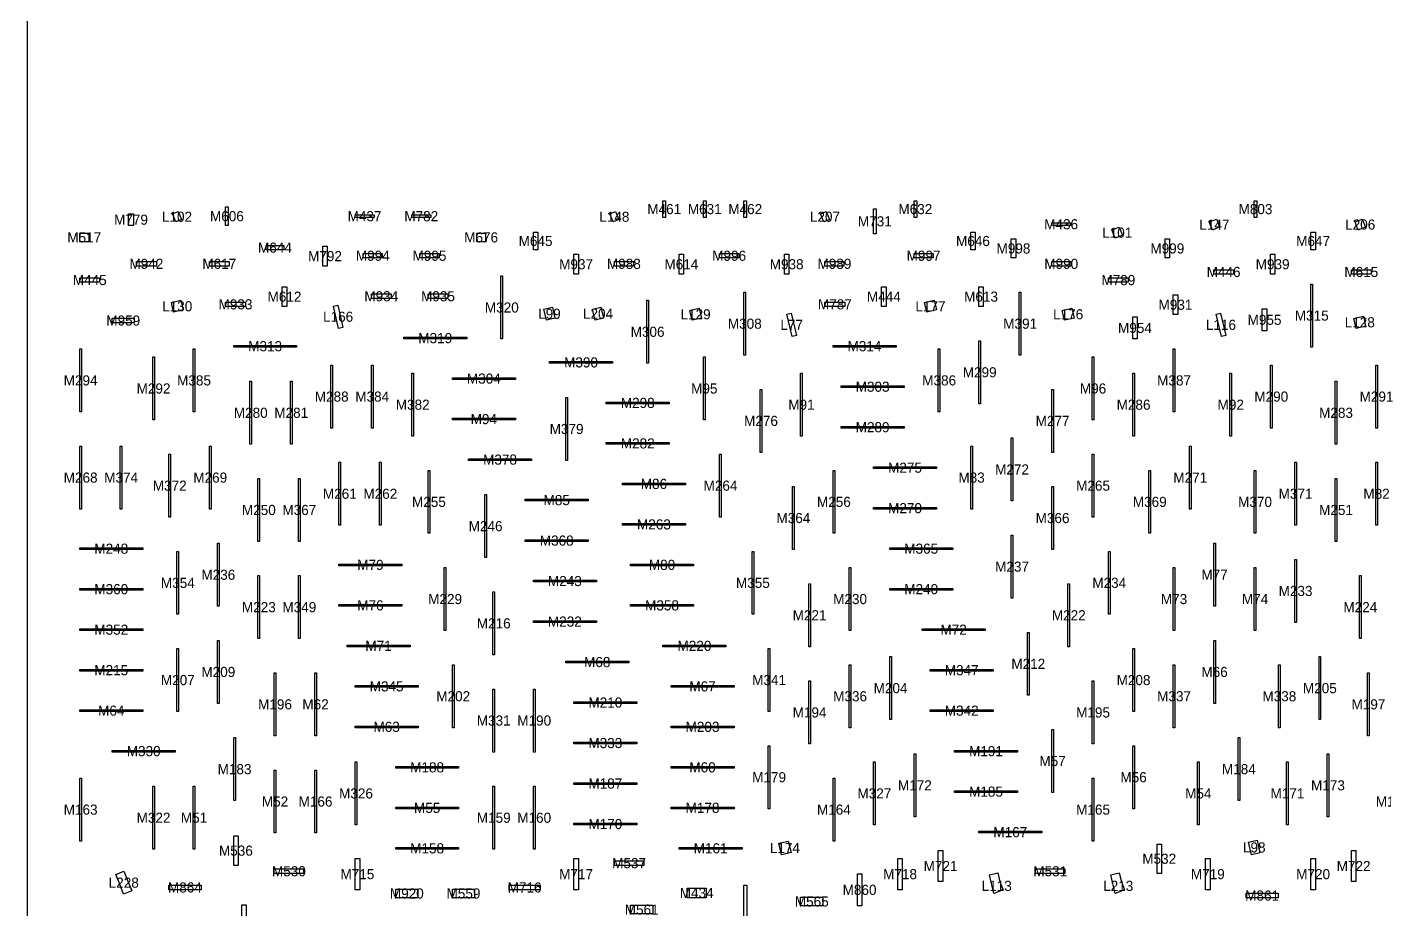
# Model space of a CAD drawing. Header units: millimetres. Extents: x 0 to 600, y 0 to 900.
# Drawn here: x 0 to 335.3, y 232 to 450 of the extents above; entities that cross this region are included whole.
import ezdxf
from ezdxf.enums import TextEntityAlignment as Align

# ---------------------------------------------------------------- set-up
doc = ezdxf.new("R2010")
doc.units = ezdxf.units.MM
for name, color, linetype in [('CORTE', 1, 'Continuous'), ('GRABADO', 5, 'Continuous'), ('HOJA', 8, 'Continuous')]:
    doc.layers.add(name, color=color, linetype=linetype)

msp = doc.modelspace()

# ---------------------------------------------------------------- linework, layer by layer
at = {"layer": 'CORTE'}
for points in [[(157.65, 407.15), (157.65, 403), (157, 403), (157, 407.15), (157.65, 407.15)], [(167, 403), (167, 407.15), (167.65, 407.15), (167.65, 403), (167, 403)], [(177, 403), (177, 407.15), (177.65, 407.15), (177.65, 403), (177, 403)], [(219, 403), (219, 407.15), (219.65, 407.15), (219.65, 403), (219, 403)], [(303.65, 407.15), (303.65, 403), (303, 403), (303, 407.15), (303.65, 407.15)], [(25, 403.92), (26.3, 403.92), (26.3, 401), (25, 401), (25, 403.92)], [(38.11, 402.46), (36.69, 401.9), (36.29, 402.89), (35.9, 403.89), (37.32, 404.46), (37.71, 403.46), (38.11, 402.46)], [(49.65, 401), (49, 401), (49, 405.65), (49.65, 405.65), (49.65, 401)], [(85.65, 403.65), (85.65, 403), (81, 403), (81, 403.65), (85.65, 403.65)], [(99.65, 403.65), (99.65, 403), (95, 403), (95, 403.65), (99.65, 403.65)], [(146.11, 402.46), (144.69, 401.9), (144.29, 402.89), (143.9, 403.89), (145.32, 404.46), (145.71, 403.46), (146.11, 402.46)], [(198.11, 402.46), (196.69, 401.9), (196.29, 402.89), (195.9, 403.89), (197.32, 404.46), (197.71, 403.46), (198.11, 402.46)], [(209, 405.1), (209.65, 405.1), (209.65, 399), (209, 399), (209, 405.1)], [(292.29, 400.89), (291.9, 401.89), (292.78, 402.25), (293.67, 402.6), (294.07, 401.6), (294.46, 400.6), (293.58, 400.25), (292.69, 399.9), (292.29, 400.89)], [(328.29, 400.89), (327.9, 401.89), (328.78, 402.25), (329.67, 402.6), (330.07, 401.6), (330.46, 400.6), (329.58, 400.25), (328.69, 399.9), (328.29, 400.89)], [(13, 397), (13, 399.15), (15.22, 399.15), (15.22, 397), (13, 397)], [(113.22, 399.15), (113.22, 397), (111, 397), (111, 399.15), (113.22, 399.15)], [(125, 399.37), (126.11, 399.37), (126.11, 395), (125, 395), (125, 399.37)], [(234.11, 395), (233, 395), (233, 399.37), (234.11, 399.37), (234.11, 395)], [(257.65, 401.65), (257.65, 401), (253, 401), (253, 401.65), (257.65, 401.65)], [(268.29, 398.89), (267.9, 399.89), (268.78, 400.25), (269.67, 400.6), (270.07, 399.6), (270.46, 398.6), (269.58, 398.25), (268.69, 397.9), (268.29, 398.89)], [(317, 399.37), (318.11, 399.37), (318.11, 395), (317, 395), (317, 399.37)], [(59, 395), (59, 396.11), (63.37, 396.11), (63.37, 395), (59, 395)], [(73, 395.9), (74.11, 395.9), (74.11, 391), (73, 391), (73, 395.9)], [(243, 393), (243, 397.7), (244.11, 397.7), (244.11, 393), (243, 393)], [(281, 397.7), (282.11, 397.7), (282.11, 393), (281, 393), (281, 397.7)], [(87.7, 394.11), (87.7, 393), (83, 393), (83, 394.11), (87.7, 394.11)], [(97, 393), (97, 394.11), (101.7, 394.11), (101.7, 393), (97, 393)], [(136.11, 393.9), (136.11, 389), (135, 389), (135, 393.9), (136.11, 393.9)], [(162.11, 393.9), (162.11, 389), (161, 389), (161, 393.9), (162.11, 393.9)], [(175.7, 394.11), (175.7, 393), (171, 393), (171, 394.11), (175.7, 394.11)], [(187, 389), (187, 393.9), (188.11, 393.9), (188.11, 389), (187, 389)], [(219, 393), (219, 394.11), (223.7, 394.11), (223.7, 393), (219, 393)], [(307, 393.9), (308.11, 393.9), (308.11, 389), (307, 389), (307, 393.9)], [(27, 391), (27, 392.11), (31.9, 392.11), (31.9, 391), (27, 391)], [(49.9, 392.11), (49.9, 391), (45, 391), (45, 392.11), (49.9, 392.11)], [(149.7, 392.11), (149.7, 391), (145, 391), (145, 392.11), (149.7, 392.11)], [(197, 392.11), (201.7, 392.11), (201.7, 391), (197, 391), (197, 392.11)], [(257.7, 392.11), (257.7, 391), (253, 391), (253, 392.11), (257.7, 392.11)], [(297.9, 389), (293, 389), (293, 390.11), (297.9, 390.11), (297.9, 389)], [(331.9, 390.11), (331.9, 389), (327, 389), (327, 390.11), (331.9, 390.11)], [(17.9, 388.11), (17.9, 387), (13, 387), (13, 388.11), (17.9, 388.11)], [(63, 385.9), (64.11, 385.9), (64.11, 381), (63, 381), (63, 385.9)], [(117, 388.55), (117.41, 388.55), (117.41, 373), (117, 373), (117, 388.55)], [(211, 385.9), (212.11, 385.9), (212.11, 381), (211, 381), (211, 385.9)], [(235, 385.9), (236.11, 385.9), (236.11, 381), (235, 381), (235, 385.9)], [(271.9, 388.11), (271.9, 387), (267, 387), (267, 388.11), (271.9, 388.11)], [(317, 386.55), (317.41, 386.55), (317.41, 371), (317, 371), (317, 386.55)], [(36.17, 379.61), (35.61, 381.99), (37.95, 382.54), (38.51, 380.16), (36.17, 379.61)], [(89.9, 383), (85, 383), (85, 384.11), (89.9, 384.11), (89.9, 383)], [(103.9, 384.11), (103.9, 383), (99, 383), (99, 384.11), (103.9, 384.11)], [(153, 382.55), (153.41, 382.55), (153.41, 367), (153, 367), (153, 382.55)], [(177.41, 369), (177, 369), (177, 384.55), (177.41, 384.55), (177.41, 369)], [(222.17, 379.61), (221.61, 381.99), (223.95, 382.54), (224.51, 380.16), (222.17, 379.61)], [(245, 384.55), (245.41, 384.55), (245.41, 369), (245, 369), (245, 384.55)], [(284.11, 379), (283, 379), (283, 383.9), (284.11, 383.9), (284.11, 379)], [(53.9, 382.11), (53.9, 381), (49, 381), (49, 382.11), (53.9, 382.11)], [(76.91, 375.61), (75.61, 381.11), (76.68, 381.36), (77.98, 375.86), (76.91, 375.61)], [(127.61, 380.36), (129.69, 380.85), (130.34, 378.1), (128.26, 377.61), (127.61, 380.36)], [(139.61, 380.36), (141.69, 380.85), (142.34, 378.1), (140.26, 377.61), (139.61, 380.36)], [(164.18, 377.61), (163.61, 380.01), (165.95, 380.57), (166.51, 378.16), (164.18, 377.61)], [(188.91, 373.61), (187.61, 379.11), (188.68, 379.36), (189.98, 373.86), (188.91, 373.61)], [(201.9, 382.11), (201.9, 381), (197, 381), (197, 382.11), (201.9, 382.11)], [(256.18, 377.61), (255.61, 380.01), (257.95, 380.57), (258.51, 378.16), (256.18, 377.61)], [(294.91, 373.61), (293.61, 379.11), (294.68, 379.36), (295.98, 373.86), (294.91, 373.61)], [(306.11, 375), (305, 375), (305, 380.45), (306.11, 380.45), (306.11, 375)], [(26.45, 378.11), (26.45, 377), (21, 377), (21, 378.11), (26.45, 378.11)], [(273, 378.45), (274.11, 378.45), (274.11, 373), (273, 373), (273, 378.45)], [(328.19, 375.61), (327.61, 378.06), (329.95, 378.61), (330.52, 376.16), (328.19, 375.61)], [(108.55, 373.41), (108.55, 373), (93, 373), (93, 373.41), (108.55, 373.41)], [(235.41, 357), (235, 357), (235, 372.55), (235.41, 372.55), (235.41, 357)], [(13.41, 355), (13, 355), (13, 370.55), (13.41, 370.55), (13.41, 355)], [(41, 370.55), (41.41, 370.55), (41.41, 355), (41, 355), (41, 370.55)], [(51, 371), (51, 371.41), (66.55, 371.41), (66.55, 371), (51, 371)], [(214.55, 371.41), (214.55, 371), (199, 371), (199, 371.41), (214.55, 371.41)], [(225.41, 355), (225, 355), (225, 370.55), (225.41, 370.55), (225.41, 355)], [(283, 370.55), (283.41, 370.55), (283.41, 355), (283, 355), (283, 370.55)], [(31.41, 353), (31, 353), (31, 368.55), (31.41, 368.55), (31.41, 353)], [(75, 366.55), (75.41, 366.55), (75.41, 351), (75, 351), (75, 366.55)], [(85.41, 366.55), (85.41, 351), (85, 351), (85, 366.55), (85.41, 366.55)], [(144.55, 367.41), (144.55, 367), (129, 367), (129, 367.41), (144.55, 367.41)], [(167.41, 353), (167, 353), (167, 368.55), (167.41, 368.55), (167.41, 353)], [(263.41, 353), (263, 353), (263, 368.55), (263.41, 368.55), (263.41, 353)], [(307.41, 366.55), (307.41, 351), (307, 351), (307, 366.55), (307.41, 366.55)], [(333, 366.55), (333.41, 366.55), (333.41, 351), (333, 351), (333, 366.55)], [(55, 362.55), (55.41, 362.55), (55.41, 347), (55, 347), (55, 362.55)], [(65.41, 347), (65, 347), (65, 362.55), (65.41, 362.55), (65.41, 347)], [(95.41, 364.55), (95.41, 349), (95, 349), (95, 364.55), (95.41, 364.55)], [(105, 363), (105, 363.41), (120.55, 363.41), (120.55, 363), (105, 363)], [(191, 349), (191, 364.55), (191.41, 364.55), (191.41, 349), (191, 349)], [(273, 364.55), (273.41, 364.55), (273.41, 349), (273, 349), (273, 364.55)], [(297.41, 349), (297, 349), (297, 364.55), (297.41, 364.55), (297.41, 349)], [(323.41, 347), (323, 347), (323, 362.55), (323.41, 362.55), (323.41, 347)], [(181.41, 345), (181, 345), (181, 360.55), (181.41, 360.55), (181.41, 345)], [(201, 361), (201, 361.41), (216.55, 361.41), (216.55, 361), (201, 361)], [(253, 360.55), (253.41, 360.55), (253.41, 345), (253, 345), (253, 360.55)], [(133, 358.55), (133.41, 358.55), (133.41, 343), (133, 343), (133, 358.55)], [(158.55, 357.41), (158.55, 357), (143, 357), (143, 357.41), (158.55, 357.41)], [(120.55, 353.41), (120.55, 353), (105, 353), (105, 353.41), (120.55, 353.41)], [(216.55, 351), (201, 351), (201, 351.41), (216.55, 351.41), (216.55, 351)], [(13.41, 346.55), (13.41, 331), (13, 331), (13, 346.55), (13.41, 346.55)], [(23.41, 346.55), (23.41, 331), (23, 331), (23, 346.55), (23.41, 346.55)], [(45.41, 331), (45, 331), (45, 346.55), (45.41, 346.55), (45.41, 331)], [(143, 347), (143, 347.41), (158.55, 347.41), (158.55, 347), (143, 347)], [(233.41, 331), (233, 331), (233, 346.55), (233.41, 346.55), (233.41, 331)], [(243.41, 333), (243, 333), (243, 348.55), (243.41, 348.55), (243.41, 333)], [(287, 346.55), (287.41, 346.55), (287.41, 331), (287, 331), (287, 346.55)], [(35, 329), (35, 344.55), (35.41, 344.55), (35.41, 329), (35, 329)], [(77, 342.55), (77.41, 342.55), (77.41, 327), (77, 327), (77, 342.55)], [(87.41, 327), (87, 327), (87, 342.55), (87.41, 342.55), (87.41, 327)], [(109, 343), (109, 343.41), (124.55, 343.41), (124.55, 343), (109, 343)], [(171, 329), (171, 344.55), (171.41, 344.55), (171.41, 329), (171, 329)], [(263, 329), (263, 344.55), (263.41, 344.55), (263.41, 329), (263, 329)], [(313, 342.55), (313.41, 342.55), (313.41, 327), (313, 327), (313, 342.55)], [(333.41, 327), (333, 327), (333, 342.55), (333.41, 342.55), (333.41, 327)], [(99, 325), (99, 340.55), (99.41, 340.55), (99.41, 325), (99, 325)], [(199.41, 325), (199, 325), (199, 340.55), (199.41, 340.55), (199.41, 325)], [(224.55, 341.41), (224.55, 341), (209, 341), (209, 341.41), (224.55, 341.41)], [(277.41, 340.55), (277.41, 325), (277, 325), (277, 340.55), (277.41, 340.55)], [(303, 340.55), (303.41, 340.55), (303.41, 325), (303, 325), (303, 340.55)], [(57.41, 338.55), (57.41, 323), (57, 323), (57, 338.55), (57.41, 338.55)], [(67, 338.55), (67.41, 338.55), (67.41, 323), (67, 323), (67, 338.55)], [(147, 337), (147, 337.41), (162.55, 337.41), (162.55, 337), (147, 337)], [(189.41, 321), (189, 321), (189, 336.55), (189.41, 336.55), (189.41, 321)], [(253.41, 321), (253, 321), (253, 336.55), (253.41, 336.55), (253.41, 321)], [(323, 338.55), (323.41, 338.55), (323.41, 323), (323, 323), (323, 338.55)], [(113, 334.55), (113.41, 334.55), (113.41, 319), (113, 319), (113, 334.55)], [(123, 333), (123, 333.41), (138.55, 333.41), (138.55, 333), (123, 333)], [(224.55, 331.41), (224.55, 331), (209, 331), (209, 331.41), (224.55, 331.41)], [(147, 327), (147, 327.41), (162.55, 327.41), (162.55, 327), (147, 327)], [(47.41, 307), (47, 307), (47, 322.55), (47.41, 322.55), (47.41, 307)], [(138.55, 323.41), (138.55, 323), (123, 323), (123, 323.41), (138.55, 323.41)], [(243.41, 309), (243, 309), (243, 324.55), (243.41, 324.55), (243.41, 309)], [(293, 322.55), (293.41, 322.55), (293.41, 307), (293, 307), (293, 322.55)], [(13, 321), (13, 321.41), (28.55, 321.41), (28.55, 321), (13, 321)], [(37.41, 305), (37, 305), (37, 320.55), (37.41, 320.55), (37.41, 305)], [(179, 320.55), (179.41, 320.55), (179.41, 305), (179, 305), (179, 320.55)], [(213, 321), (213, 321.41), (228.55, 321.41), (228.55, 321), (213, 321)], [(267, 320.55), (267.41, 320.55), (267.41, 305), (267, 305), (267, 320.55)], [(313.41, 303), (313, 303), (313, 318.55), (313.41, 318.55), (313.41, 303)], [(77, 317), (77, 317.41), (92.55, 317.41), (92.55, 317), (77, 317)], [(103, 316.55), (103.41, 316.55), (103.41, 301), (103, 301), (103, 316.55)], [(164.55, 317.41), (164.55, 317), (149, 317), (149, 317.41), (164.55, 317.41)], [(203.41, 301), (203, 301), (203, 316.55), (203.41, 316.55), (203.41, 301)], [(283.41, 301), (283, 301), (283, 316.55), (283.41, 316.55), (283.41, 301)], [(303, 316.55), (303.41, 316.55), (303.41, 301), (303, 301), (303, 316.55)], [(57.41, 299), (57, 299), (57, 314.55), (57.41, 314.55), (57.41, 299)], [(67.41, 299), (67, 299), (67, 314.55), (67.41, 314.55), (67.41, 299)], [(125, 313), (125, 313.41), (140.55, 313.41), (140.55, 313), (125, 313)], [(193.41, 297), (193, 297), (193, 312.55), (193.41, 312.55), (193.41, 297)], [(257.41, 297), (257, 297), (257, 312.55), (257.41, 312.55), (257.41, 297)], [(329, 314.55), (329.41, 314.55), (329.41, 299), (329, 299), (329, 314.55)], [(13, 311), (13, 311.41), (28.55, 311.41), (28.55, 311), (13, 311)], [(115.41, 310.55), (115.41, 295), (115, 295), (115, 310.55), (115.41, 310.55)], [(213, 311.41), (228.55, 311.41), (228.55, 311), (213, 311), (213, 311.41)], [(77, 307), (77, 307.41), (92.55, 307.41), (92.55, 307), (77, 307)], [(164.55, 307.41), (164.55, 307), (149, 307), (149, 307.41), (164.55, 307.41)], [(125, 303), (125, 303.41), (140.55, 303.41), (140.55, 303), (125, 303)], [(28.55, 301.41), (28.55, 301), (13, 301), (13, 301.41), (28.55, 301.41)], [(47, 283), (47, 298.55), (47.41, 298.55), (47.41, 283), (47, 283)], [(221, 301), (221, 301.41), (236.55, 301.41), (236.55, 301), (221, 301)], [(247.41, 300.55), (247.41, 285), (247, 285), (247, 300.55), (247.41, 300.55)], [(293.41, 298.55), (293.41, 283), (293, 283), (293, 298.55), (293.41, 298.55)], [(37, 296.55), (37.41, 296.55), (37.41, 281), (37, 281), (37, 296.55)], [(94.55, 297.41), (94.55, 297), (79, 297), (79, 297.41), (94.55, 297.41)], [(172.55, 297.41), (172.55, 297), (157, 297), (157, 297.41), (172.55, 297.41)], [(183, 296.55), (183.41, 296.55), (183.41, 281), (183, 281), (183, 296.55)], [(273, 296.55), (273.41, 296.55), (273.41, 281), (273, 281), (273, 296.55)], [(105.41, 277), (105, 277), (105, 292.55), (105.41, 292.55), (105.41, 277)], [(148.55, 293), (133, 293), (133, 293.41), (148.55, 293.41), (148.55, 293)], [(203.41, 277), (203, 277), (203, 292.55), (203.41, 292.55), (203.41, 277)], [(213, 294.55), (213.41, 294.55), (213.41, 279), (213, 279), (213, 294.55)], [(283, 292.55), (283.41, 292.55), (283.41, 277), (283, 277), (283, 292.55)], [(309, 292.55), (309.41, 292.55), (309.41, 277), (309, 277), (309, 292.55)], [(319.41, 279), (319, 279), (319, 294.55), (319.41, 294.55), (319.41, 279)], [(28.55, 291), (13, 291), (13, 291.41), (28.55, 291.41), (28.55, 291)], [(61.41, 275), (61, 275), (61, 290.55), (61.41, 290.55), (61.41, 275)], [(71.41, 290.55), (71.41, 275), (71, 275), (71, 290.55), (71.41, 290.55)], [(193, 273), (193, 288.55), (193.41, 288.55), (193.41, 273), (193, 273)], [(238.55, 291), (223, 291), (223, 291.41), (238.55, 291.41), (238.55, 291)], [(263, 273), (263, 288.55), (263.41, 288.55), (263.41, 273), (263, 273)], [(331, 290.55), (331.41, 290.55), (331.41, 275), (331, 275), (331, 290.55)], [(96.55, 287), (81, 287), (81, 287.41), (96.55, 287.41), (96.55, 287)], [(115.41, 271), (115, 271), (115, 286.55), (115.41, 286.55), (115.41, 271)], [(125, 271), (125, 286.55), (125.41, 286.55), (125.41, 271), (125, 271)], [(174.55, 287), (159, 287), (159, 287.41), (174.55, 287.41), (174.55, 287)], [(135, 283.41), (150.55, 283.41), (150.55, 283), (135, 283), (135, 283.41)], [(28.55, 281.41), (28.55, 281), (13, 281), (13, 281.41), (28.55, 281.41)], [(223, 281), (223, 281.41), (238.55, 281.41), (238.55, 281), (223, 281)], [(96.55, 277.41), (96.55, 277), (81, 277), (81, 277.41), (96.55, 277.41)], [(159, 277), (159, 277.41), (174.55, 277.41), (174.55, 277), (159, 277)], [(253, 276.55), (253.41, 276.55), (253.41, 261), (253, 261), (253, 276.55)], [(51.41, 259), (51, 259), (51, 274.55), (51.41, 274.55), (51.41, 259)], [(150.55, 273.41), (150.55, 273), (135, 273), (135, 273.41), (150.55, 273.41)], [(183.41, 272.55), (183.41, 257), (183, 257), (183, 272.55), (183.41, 272.55)], [(273.41, 257), (273, 257), (273, 272.55), (273.41, 272.55), (273.41, 257)], [(299, 274.55), (299.41, 274.55), (299.41, 259), (299, 259), (299, 274.55)], [(21, 271), (21, 271.41), (36.55, 271.41), (36.55, 271), (21, 271)], [(81, 268.55), (81.41, 268.55), (81.41, 253), (81, 253), (81, 268.55)], [(209, 268.55), (209.41, 268.55), (209.41, 253), (209, 253), (209, 268.55)], [(219, 270.55), (219.41, 270.55), (219.41, 255), (219, 255), (219, 270.55)], [(244.55, 271.41), (244.55, 271), (229, 271), (229, 271.41), (244.55, 271.41)], [(289.41, 253), (289, 253), (289, 268.55), (289.41, 268.55), (289.41, 253)], [(311, 268.55), (311.41, 268.55), (311.41, 253), (311, 253), (311, 268.55)], [(321, 270.55), (321.41, 270.55), (321.41, 255), (321, 255), (321, 270.55)], [(61, 266.55), (61.41, 266.55), (61.41, 251), (61, 251), (61, 266.55)], [(71, 266.55), (71.41, 266.55), (71.41, 251), (71, 251), (71, 266.55)], [(91, 267), (91, 267.41), (106.55, 267.41), (106.55, 267), (91, 267)], [(159, 267), (159, 267.41), (174.55, 267.41), (174.55, 267), (159, 267)], [(13, 264.55), (13.41, 264.55), (13.41, 249), (13, 249), (13, 264.55)], [(31.41, 262.55), (31.41, 247), (31, 247), (31, 262.55), (31.41, 262.55)], [(41.41, 262.55), (41.41, 247), (41, 247), (41, 262.55), (41.41, 262.55)], [(115, 247), (115, 262.55), (115.41, 262.55), (115.41, 247), (115, 247)], [(125, 247), (125, 262.55), (125.41, 262.55), (125.41, 247), (125, 247)], [(135, 263), (135, 263.41), (150.55, 263.41), (150.55, 263), (135, 263)], [(199, 264.55), (199.41, 264.55), (199.41, 249), (199, 249), (199, 264.55)], [(263.41, 249), (263, 249), (263, 264.55), (263.41, 264.55), (263.41, 249)], [(229, 261.41), (244.55, 261.41), (244.55, 261), (229, 261), (229, 261.41)], [(106.55, 257), (91, 257), (91, 257.41), (106.55, 257.41), (106.55, 257)], [(159, 257), (159, 257.41), (174.55, 257.41), (174.55, 257), (159, 257)], [(135, 253), (135, 253.41), (150.55, 253.41), (150.55, 253), (135, 253)], [(52.11, 243), (51, 243), (51, 250.27), (52.11, 250.27), (52.11, 243)], [(186.28, 245.61), (185.61, 248.46), (187.95, 249.01), (188.62, 246.16), (186.28, 245.61)], [(235, 251), (235, 251.41), (250.55, 251.41), (250.55, 251), (235, 251)], [(280.11, 241), (279, 241), (279, 248.27), (280.11, 248.27), (280.11, 241)], [(302.36, 245.61), (301.61, 248.77), (303.69, 249.26), (304.43, 246.1), (302.36, 245.61)], [(91, 247), (91, 247.41), (106.55, 247.41), (106.55, 247), (91, 247)], [(176.55, 247.41), (176.55, 247), (161, 247), (161, 247.41), (176.55, 247.41)], [(225, 239), (225, 246.68), (226.11, 246.68), (226.11, 239), (225, 239)], [(327, 246.68), (328.11, 246.68), (328.11, 239), (327, 239), (327, 246.68)], [(22.86, 238.33), (21.9, 240.77), (23.89, 241.56), (24.86, 239.12), (25.83, 236.69), (23.83, 235.9), (22.86, 238.33)], [(61, 241), (61, 242.11), (68.27, 242.11), (68.27, 241), (61, 241)], [(82.11, 244.68), (82.11, 237), (81, 237), (81, 244.68), (82.11, 244.68)], [(135, 244.68), (136.11, 244.68), (136.11, 237), (135, 237), (135, 244.68)], [(152.27, 244.11), (152.27, 243), (145, 243), (145, 244.11), (152.27, 244.11)], [(215, 244.68), (216.11, 244.68), (216.11, 237), (215, 237), (215, 244.68)], [(249, 241), (249, 242.11), (256.27, 242.11), (256.27, 241), (249, 241)], [(291, 244.68), (292.11, 244.68), (292.11, 237), (291, 237), (291, 244.68)], [(317, 244.68), (318.11, 244.68), (318.11, 237), (317, 237), (317, 244.68)], [(42.93, 237), (35, 237), (35, 238.11), (42.93, 238.11), (42.93, 237)], [(119, 238.11), (126.68, 238.11), (126.68, 237), (119, 237), (119, 238.11)], [(177, 238.11), (177.71, 238.11), (177.71, 221), (177, 221), (177, 238.11)], [(205, 233), (205, 240.93), (206.11, 240.93), (206.11, 233), (205, 233)], [(238.69, 236.07), (237.61, 240.65), (239.69, 241.14), (240.21, 238.9), (240.98, 236.98), (238.69, 236.07)], [(268.69, 236.07), (267.61, 240.65), (269.69, 241.14), (270.21, 238.9), (270.98, 236.98), (268.69, 236.07)], [(96.5, 235), (91, 235), (91, 237.15), (96.5, 237.15), (96.5, 235)], [(105, 237.15), (110.5, 237.15), (110.5, 235), (105, 235), (105, 237.15)], [(163, 235), (163, 237.4), (167.65, 237.4), (167.65, 235), (163, 235)], [(191, 235.15), (196.5, 235.15), (196.5, 233), (191, 233), (191, 235.15)], [(308.93, 236.11), (308.93, 235), (301, 235), (301, 236.11), (308.93, 236.11)], [(54.11, 233.24), (54.11, 217), (53, 217), (53, 233.24), (54.11, 233.24)], [(154.5, 233.15), (154.5, 231), (149, 231), (149, 233.15), (154.5, 233.15)]]:
    msp.add_lwpolyline(points, close=True, dxfattribs=at)
at = {"layer": 'HOJA'}
msp.add_lwpolyline([(0, 0), (600, 0), (600, 900), (0, 900)], close=True, dxfattribs=at)

# ---------------------------------------------------------------- texts
at = {"layer": 'GRABADO'}
for s, p in [('M461', (157.32, 405.07)), ('M631', (167.32, 405.07)), ('M462', (177.32, 405.07)), ('M632', (219.32, 405.07)), ('M803', (303.32, 405.07)), ('M779', (25.65, 402.46)), ('L102', (37, 403.18)), ('M606', (49.33, 403.32)), ('M437', (83.32, 403.32)), ('M782', (97.32, 403.32)), ('L148', (145, 403.18)), ('L207', (197, 403.18)), ('M731', (209.32, 402.05)), ('M436', (255.32, 401.33)), ('L147', (293.18, 401.25)), ('L206', (329.18, 401.25)), ('M517', (14.11, 398.08)), ('M676', (112.11, 398.08)), ('L101', (269.18, 399.25)), ('M644', (61.19, 395.55)), ('M645', (125.55, 397.19)), ('M646', (233.55, 397.19)), ('M998', (243.55, 395.35)), ('M999', (281.55, 395.35)), ('M647', (317.55, 397.19)), ('M942', (29.45, 391.55)), ('M617', (47.45, 391.55)), ('M792', (73.55, 393.45)), ('M994', (85.35, 393.55)), ('M995', (99.35, 393.55)), ('M937', (135.55, 391.45)), ('M988', (147.35, 391.55)), ('M614', (161.55, 391.45)), ('M996', (173.35, 393.55)), ('M938', (187.55, 391.45)), ('M989', (199.35, 391.55)), ('M997', (221.35, 393.55)), ('M990', (255.35, 391.55)), ('M939', (307.55, 391.45)), ('M446', (295.45, 389.55)), ('M615', (329.45, 389.55)), ('M445', (15.45, 387.55)), ('M789', (269.45, 387.55)), ('L130', (37.06, 381.07)), ('M933', (51.45, 381.55)), ('M612', (63.55, 383.45)), ('M934', (87.45, 383.55)), ('M935', (101.45, 383.55)), ('M787', (199.45, 381.55)), ('M444', (211.55, 383.45)), ('L177', (223.06, 381.07)), ('M613', (235.55, 383.45)), ('M931', (283.55, 381.45)), ('L166', (76.79, 378.49)), ('M320', (117.21, 380.77)), ('L99', (128.97, 379.23)), ('L204', (140.97, 379.23)), ('L129', (165.06, 379.09)), ('L176', (257.06, 379.09)), ('M955', (305.55, 377.73)), ('M315', (317.21, 378.77)), ('M959', (23.73, 377.55)), ('M306', (153.21, 374.77)), ('M308', (177.21, 376.77)), ('L77', (188.79, 376.49)), ('M391', (245.21, 376.77)), ('M954', (273.55, 375.73)), ('L116', (294.79, 376.49)), ('L128', (329.07, 377.11)), ('M313', (58.77, 371.21)), ('M319', (100.77, 373.21)), ('M314', (206.77, 371.21)), ('M390', (136.77, 367.21)), ('M299', (235.21, 364.77)), ('M294', (13.21, 362.77)), ('M385', (41.21, 362.77)), ('M304', (112.77, 363.21)), ('M303', (208.77, 361.21)), ('M386', (225.21, 362.77)), ('M387', (283.21, 362.77)), ('M292', (31.21, 360.77)), ('M288', (75.21, 358.77)), ('M384', (85.21, 358.77)), ('M95', (167.21, 360.77)), ('M96', (263.21, 360.77)), ('M290', (307.21, 358.77)), ('M291', (333.21, 358.77)), ('M280', (55.21, 354.77)), ('M281', (65.21, 354.77)), ('M382', (95.21, 356.77)), ('M298', (150.77, 357.21)), ('M91', (191.21, 356.77)), ('M286', (273.21, 356.77)), ('M92', (297.21, 356.77)), ('M283', (323.21, 354.77)), ('M94', (112.77, 353.21)), ('M379', (133.21, 350.77)), ('M276', (181.21, 352.77)), ('M289', (208.77, 351.21)), ('M277', (253.21, 352.77)), ('M282', (150.77, 347.21)), ('M378', (116.77, 343.21)), ('M275', (216.77, 341.21)), ('M272', (243.21, 340.77)), ('M268', (13.21, 338.77)), ('M374', (23.21, 338.77)), ('M269', (45.21, 338.77)), ('M83', (233.21, 338.77)), ('M271', (287.21, 338.77)), ('M372', (35.21, 336.77)), ('M261', (77.21, 334.77)), ('M262', (87.21, 334.77)), ('M86', (154.77, 337.21)), ('M264', (171.21, 336.77)), ('M265', (263.21, 336.77)), ('M371', (313.21, 334.77)), ('M82', (333.21, 334.77)), ('M250', (57.21, 330.77)), ('M367', (67.21, 330.77)), ('M255', (99.21, 332.77)), ('M85', (130.77, 333.21)), ('M256', (199.21, 332.77)), ('M270', (216.77, 331.21)), ('M369', (277.21, 332.77)), ('M370', (303.21, 332.77)), ('M251', (323.21, 330.77)), ('M364', (189.21, 328.77)), ('M366', (253.21, 328.77)), ('M246', (113.21, 326.77)), ('M263', (154.77, 327.21)), ('M248', (20.77, 321.21)), ('M368', (130.77, 323.21)), ('M365', (220.77, 321.21)), ('M236', (47.21, 314.77)), ('M79', (84.77, 317.21)), ('M80', (156.77, 317.21)), ('M237', (243.21, 316.77)), ('M77', (293.21, 314.77)), ('M360', (20.77, 311.21)), ('M354', (37.21, 312.77)), ('M243', (132.77, 313.21)), ('M355', (179.21, 312.77)), ('M240', (220.77, 311.21)), ('M234', (267.21, 312.77)), ('M233', (313.21, 310.77)), ('M76', (84.77, 307.21)), ('M229', (103.21, 308.77)), ('M358', (156.77, 307.21)), ('M230', (203.21, 308.77)), ('M73', (283.21, 308.77)), ('M74', (303.21, 308.77)), ('M223', (57.21, 306.77)), ('M349', (67.21, 306.77)), ('M221', (193.21, 304.77)), ('M222', (257.21, 304.77)), ('M224', (329.21, 306.77)), ('M352', (20.77, 301.21)), ('M216', (115.21, 302.77)), ('M232', (132.77, 303.21)), ('M72', (228.77, 301.21)), ('M71', (86.77, 297.21)), ('M220', (164.77, 297.21)), ('M215', (20.77, 291.21)), ('M209', (47.21, 290.77)), ('M68', (140.77, 293.21)), ('M347', (230.77, 291.21)), ('M212', (247.21, 292.77)), ('M66', (293.21, 290.77)), ('M207', (37.21, 288.77)), ('M345', (88.77, 287.21)), ('M67', (166.77, 287.21)), ('M341', (183.21, 288.77)), ('M208', (273.21, 288.77)), ('M202', (105.21, 284.77)), ('M336', (203.21, 284.77)), ('M204', (213.21, 286.77)), ('M337', (283.21, 284.77)), ('M338', (309.21, 284.77)), ('M205', (319.21, 286.77)), ('M64', (20.77, 281.21)), ('M196', (61.21, 282.77)), ('M62', (71.21, 282.77)), ('M210', (142.77, 283.21)), ('M194', (193.21, 280.77)), ('M342', (230.77, 281.21)), ('M195', (263.21, 280.77)), ('M197', (331.21, 282.77)), ('M63', (88.77, 277.21)), ('M331', (115.21, 278.77)), ('M190', (125.21, 278.77)), ('M203', (166.77, 277.21)), ('M330', (28.77, 271.21)), ('M333', (142.77, 273.21)), ('M191', (236.77, 271.21)), ('M188', (98.77, 267.21)), ('M60', (166.77, 267.21)), ('M57', (253.21, 268.77)), ('M183', (51.21, 266.77)), ('M179', (183.21, 264.77)), ('M56', (273.21, 264.77)), ('M184', (299.21, 266.77)), ('M326', (81.21, 260.77)), ('M187', (142.77, 263.21)), ('M327', (209.21, 260.77)), ('M172', (219.21, 262.77)), ('M185', (236.77, 261.21)), ('M54', (289.21, 260.77)), ('M171', (311.21, 260.77)), ('M173', (321.21, 262.77)), ('M52', (61.21, 258.77)), ('M166', (71.21, 258.77)), ('M55', (98.77, 257.21)), ('M178', (166.77, 257.21)), ('M168', (337.21, 258.77)), ('M163', (13.21, 256.77)), ('M322', (31.21, 254.77)), ('M51', (41.21, 254.77)), ('M159', (115.21, 254.77)), ('M160', (125.21, 254.77)), ('M164', (199.21, 256.77)), ('M165', (263.21, 256.77)), ('M170', (142.77, 253.21)), ('M167', (242.77, 251.21)), ('M158', (98.77, 247.21)), ('M161', (168.77, 247.21)), ('L174', (187.11, 247.31)), ('L98', (303.02, 247.44)), ('M536', (51.55, 246.64)), ('M537', (148.64, 243.55)), ('M532', (279.55, 244.64)), ('M530', (64.64, 241.55)), ('M715', (81.55, 240.84)), ('M717', (135.55, 240.84)), ('M718', (215.55, 240.84)), ('M721', (225.55, 242.84)), ('M531', (252.64, 241.55)), ('M719', (291.55, 240.84)), ('M720', (317.55, 240.84)), ('M722', (327.55, 242.84)), ('L228', (23.86, 238.73)), ('M864', (38.96, 237.55)), ('M716', (122.84, 237.55)), ('M860', (205.55, 236.96)), ('L113', (239.42, 237.94)), ('L213', (269.42, 237.94)), ('M920', (93.75, 236.07)), ('M559', (107.75, 236.07)), ('M434', (165.33, 236.2)), ('M565', (193.75, 234.08)), ('M861', (304.96, 235.55)), ('M561', (151.75, 232.08))]:
    msp.add_text(s, height=2.5, dxfattribs=at).set_placement(p, align=Align.MIDDLE_CENTER)

doc.saveas('drawing.dxf')
